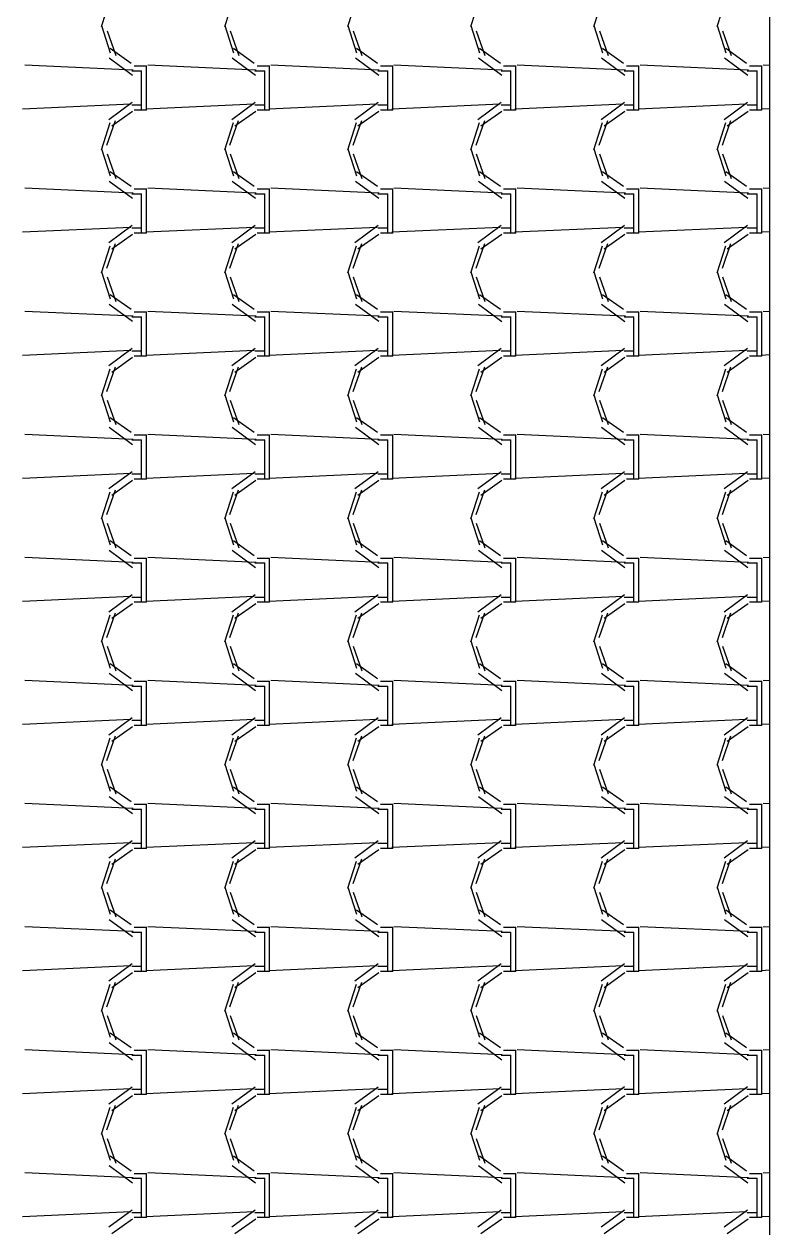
# Model space of a CAD drawing. Header units: millimetres. Extents: x -336 to -33, y -135 to 770.
# Drawn here: x -305.476 to -303.658, y 739.384 to 742.318 of the extents above; entities that cross this region are included whole.
import ezdxf

# ---------------------------------------------------------------- set-up
doc = ezdxf.new("R2010")
doc.units = ezdxf.units.MM
doc.header["$LTSCALE"] = 50
doc.header["$MEASUREMENT"] = 0
doc.layers.add('-HIDRO', color=8, linetype='CONTINUOUS')

msp = doc.modelspace()

# ---------------------------------------------------------------- linework, layer by layer
at = {"layer": '-HIDRO', "linetype": 'Continuous'}
for p, q in [((-303.658, 732.8161), (-303.658, 746.8206)), ((-305.2666, 742.3774), (-305.2876, 742.3114)), ((-304.9666, 742.3774), (-304.9876, 742.3114)), ((-304.6666, 742.3774), (-304.6876, 742.3114)), ((-304.3666, 742.3774), (-304.3876, 742.3114)), ((-304.0666, 742.3774), (-304.0876, 742.3114)), ((-303.7666, 742.3774), (-303.7876, 742.3114)), ((-305.2868, 742.3147), (-305.2658, 742.2487)), ((-305.2736, 742.302), (-305.2526, 742.242)), ((-304.9868, 742.3147), (-304.9658, 742.2487)), ((-304.9736, 742.302), (-304.9526, 742.242)), ((-304.6868, 742.3147), (-304.6658, 742.2487)), ((-304.6736, 742.302), (-304.6526, 742.242)), ((-304.3868, 742.3147), (-304.3658, 742.2487)), ((-304.3736, 742.302), (-304.3526, 742.242)), ((-304.0868, 742.3147), (-304.0658, 742.2487)), ((-304.0736, 742.302), (-304.0526, 742.242)), ((-303.7868, 742.3147), (-303.7658, 742.2487)), ((-303.7736, 742.302), (-303.7526, 742.242)), ((-305.2658, 742.2594), (-305.2148, 742.2234)), ((-304.9658, 742.2594), (-304.9148, 742.2234)), ((-304.6658, 742.2594), (-304.6148, 742.2234)), ((-304.3658, 742.2594), (-304.3148, 742.2234)), ((-304.0658, 742.2594), (-304.0148, 742.2234)), ((-303.7658, 742.2594), (-303.7148, 742.2234)), ((-305.2685, 742.2359), (-305.2115, 742.1939)), ((-304.9685, 742.2358), (-304.9115, 742.1938)), ((-304.6685, 742.2358), (-304.6115, 742.1938)), ((-304.3685, 742.2358), (-304.3115, 742.1938)), ((-304.0685, 742.2358), (-304.0115, 742.1938)), ((-303.7685, 742.2358), (-303.7115, 742.1938)), ((-305.2103, 742.2062), (-305.4743, 742.2182)), ((-305.2134, 742.2049), (-305.1894, 742.2049)), ((-305.2074, 742.2169), (-305.1774, 742.2169)), ((-305.1894, 742.1209), (-305.1894, 742.2049)), ((-305.1774, 742.1209), (-305.1774, 742.2169)), ((-304.9103, 742.2062), (-305.1743, 742.2182)), ((-304.9134, 742.2049), (-304.8894, 742.2049)), ((-304.9074, 742.2169), (-304.8774, 742.2169)), ((-304.8894, 742.1209), (-304.8894, 742.2049)), ((-304.8774, 742.1209), (-304.8774, 742.2169)), ((-304.6103, 742.2062), (-304.8743, 742.2182)), ((-304.6134, 742.2049), (-304.5894, 742.2049)), ((-304.6074, 742.2169), (-304.5774, 742.2169)), ((-304.5894, 742.1209), (-304.5894, 742.2049)), ((-304.5774, 742.1209), (-304.5774, 742.2169)), ((-304.3103, 742.2062), (-304.5743, 742.2182)), ((-304.3134, 742.2049), (-304.2894, 742.2049)), ((-304.3074, 742.2169), (-304.2774, 742.2169)), ((-304.2894, 742.1209), (-304.2894, 742.2049)), ((-304.2774, 742.1209), (-304.2774, 742.2169)), ((-304.0103, 742.2062), (-304.2743, 742.2182)), ((-304.0134, 742.2049), (-303.9894, 742.2049)), ((-304.0074, 742.2169), (-303.9774, 742.2169)), ((-303.9894, 742.1209), (-303.9894, 742.2049)), ((-303.9774, 742.1209), (-303.9774, 742.2169)), ((-303.7103, 742.2062), (-303.9743, 742.2182)), ((-303.7134, 742.2049), (-303.6894, 742.2049)), ((-303.7074, 742.2169), (-303.6774, 742.2169)), ((-303.6894, 742.1209), (-303.6894, 742.2049)), ((-303.6774, 742.1209), (-303.6774, 742.2169)), ((-303.658, 742.2174), (-303.6743, 742.2182)), ((-305.2154, 742.1229), (-305.4794, 742.1109)), ((-305.2127, 742.1273), (-305.2697, 742.0853)), ((-305.1894, 742.1209), (-305.2134, 742.1209)), ((-305.1894, 742.1089), (-305.1894, 742.1209)), ((-304.9154, 742.1229), (-305.1794, 742.1109)), ((-305.1774, 742.1089), (-305.1774, 742.1209)), ((-304.9127, 742.1273), (-304.9697, 742.0853)), ((-304.8894, 742.1209), (-304.9134, 742.1209)), ((-304.8894, 742.1089), (-304.8894, 742.1209)), ((-304.6154, 742.1229), (-304.8794, 742.1109)), ((-304.8774, 742.1089), (-304.8774, 742.1209)), ((-304.6127, 742.1273), (-304.6697, 742.0853)), ((-304.5894, 742.1209), (-304.6134, 742.1209)), ((-304.5894, 742.1089), (-304.5894, 742.1209)), ((-304.3154, 742.1229), (-304.5794, 742.1109)), ((-304.5774, 742.1089), (-304.5774, 742.1209)), ((-304.3127, 742.1273), (-304.3697, 742.0853)), ((-304.2894, 742.1209), (-304.3134, 742.1209)), ((-304.2894, 742.1089), (-304.2894, 742.1209)), ((-304.0154, 742.1229), (-304.2794, 742.1109)), ((-304.2774, 742.1089), (-304.2774, 742.1209)), ((-304.0127, 742.1273), (-304.0697, 742.0853)), ((-303.9894, 742.1209), (-304.0134, 742.1209)), ((-303.9894, 742.1089), (-303.9894, 742.1209)), ((-303.7154, 742.1229), (-303.9794, 742.1109)), ((-303.9774, 742.1089), (-303.9774, 742.1209)), ((-303.7127, 742.1273), (-303.7697, 742.0853)), ((-303.6894, 742.1209), (-303.7134, 742.1209)), ((-303.6894, 742.1089), (-303.6894, 742.1209)), ((-303.6774, 742.1089), (-303.6774, 742.1209)), ((-305.2113, 742.1055), (-305.2623, 742.0695)), ((-305.1774, 742.1089), (-305.2074, 742.1089)), ((-304.9113, 742.1055), (-304.9623, 742.0695)), ((-304.8774, 742.1089), (-304.9074, 742.1089)), ((-304.6113, 742.1055), (-304.6623, 742.0695)), ((-304.5774, 742.1089), (-304.6074, 742.1089)), ((-304.3113, 742.1055), (-304.3623, 742.0695)), ((-304.2774, 742.1089), (-304.3074, 742.1089)), ((-304.0113, 742.1055), (-304.0623, 742.0695)), ((-303.9774, 742.1089), (-304.0074, 742.1089)), ((-303.7113, 742.1055), (-303.7623, 742.0695)), ((-303.6774, 742.1089), (-303.7074, 742.1089)), ((-303.658, 742.1119), (-303.6794, 742.1109)), ((-305.2666, 742.0774), (-305.2876, 742.0114)), ((-305.2538, 742.0824), (-305.2748, 742.0224)), ((-304.9666, 742.0774), (-304.9876, 742.0114)), ((-304.9538, 742.0824), (-304.9748, 742.0224)), ((-304.6666, 742.0774), (-304.6876, 742.0114)), ((-304.6538, 742.0824), (-304.6748, 742.0224)), ((-304.3666, 742.0774), (-304.3876, 742.0114)), ((-304.3538, 742.0824), (-304.3748, 742.0224)), ((-304.0666, 742.0774), (-304.0876, 742.0114)), ((-304.0538, 742.0824), (-304.0748, 742.0224)), ((-303.7666, 742.0774), (-303.7876, 742.0114)), ((-303.7538, 742.0824), (-303.7748, 742.0224)), ((-305.2868, 742.0147), (-305.2658, 741.9487)), ((-305.2736, 742.002), (-305.2526, 741.942)), ((-304.9868, 742.0147), (-304.9658, 741.9487)), ((-304.9736, 742.002), (-304.9526, 741.942)), ((-304.6868, 742.0147), (-304.6658, 741.9487)), ((-304.6736, 742.002), (-304.6526, 741.942)), ((-304.3868, 742.0147), (-304.3658, 741.9487)), ((-304.3736, 742.002), (-304.3526, 741.942)), ((-304.0868, 742.0147), (-304.0658, 741.9487)), ((-304.0736, 742.002), (-304.0526, 741.942)), ((-303.7868, 742.0147), (-303.7658, 741.9487)), ((-303.7736, 742.002), (-303.7526, 741.942)), ((-305.2657, 741.9594), (-305.2147, 741.9234)), ((-304.9658, 741.9594), (-304.9148, 741.9234)), ((-304.6658, 741.9594), (-304.6148, 741.9234)), ((-304.3658, 741.9594), (-304.3148, 741.9234)), ((-304.0658, 741.9594), (-304.0148, 741.9234)), ((-303.7658, 741.9594), (-303.7148, 741.9234)), ((-305.2103, 741.9062), (-305.4743, 741.9182)), ((-305.2685, 741.9359), (-305.2115, 741.8939)), ((-305.2074, 741.9169), (-305.1774, 741.9169)), ((-305.1774, 741.8209), (-305.1774, 741.9169)), ((-304.9103, 741.9062), (-305.1743, 741.9182)), ((-304.9685, 741.9359), (-304.9115, 741.8939)), ((-304.9074, 741.9169), (-304.8774, 741.9169)), ((-304.8774, 741.8209), (-304.8774, 741.9169)), ((-304.6103, 741.9062), (-304.8743, 741.9182)), ((-304.6685, 741.9358), (-304.6115, 741.8938)), ((-304.6074, 741.9169), (-304.5774, 741.9169)), ((-304.5774, 741.8209), (-304.5774, 741.9169)), ((-304.3103, 741.9062), (-304.5743, 741.9182)), ((-304.3685, 741.9358), (-304.3115, 741.8938)), ((-304.3074, 741.9169), (-304.2774, 741.9169)), ((-304.2774, 741.8209), (-304.2774, 741.9169)), ((-304.0103, 741.9062), (-304.2743, 741.9182)), ((-304.0685, 741.9358), (-304.0115, 741.8938)), ((-304.0074, 741.9169), (-303.9774, 741.9169)), ((-303.9774, 741.8209), (-303.9774, 741.9169)), ((-303.7103, 741.9062), (-303.9743, 741.9182)), ((-303.7685, 741.9358), (-303.7115, 741.8938)), ((-303.7074, 741.9169), (-303.6774, 741.9169)), ((-303.6774, 741.8209), (-303.6774, 741.9169)), ((-303.658, 741.9174), (-303.6743, 741.9182)), ((-305.2134, 741.9049), (-305.1894, 741.9049)), ((-305.1894, 741.8209), (-305.1894, 741.9049)), ((-304.9134, 741.9049), (-304.8894, 741.9049)), ((-304.8894, 741.8209), (-304.8894, 741.9049)), ((-304.6134, 741.9049), (-304.5894, 741.9049)), ((-304.5894, 741.8209), (-304.5894, 741.9049)), ((-304.3134, 741.9049), (-304.2894, 741.9049)), ((-304.2894, 741.8209), (-304.2894, 741.9049)), ((-304.0134, 741.9049), (-303.9894, 741.9049)), ((-303.9894, 741.8209), (-303.9894, 741.9049)), ((-303.7134, 741.9049), (-303.6894, 741.9049)), ((-303.6894, 741.8209), (-303.6894, 741.9049)), ((-305.2154, 741.8229), (-305.4794, 741.8109)), ((-305.2127, 741.8273), (-305.2697, 741.7853)), ((-305.1894, 741.8209), (-305.2134, 741.8209)), ((-305.1894, 741.8089), (-305.1894, 741.8209)), ((-304.9154, 741.8229), (-305.1794, 741.8109)), ((-305.1774, 741.8089), (-305.1774, 741.8209)), ((-304.9127, 741.8273), (-304.9697, 741.7853)), ((-304.8894, 741.8209), (-304.9134, 741.8209)), ((-304.8894, 741.8089), (-304.8894, 741.8209)), ((-304.6154, 741.8229), (-304.8794, 741.8109)), ((-304.8774, 741.8089), (-304.8774, 741.8209)), ((-304.6127, 741.8273), (-304.6697, 741.7853)), ((-304.5894, 741.8209), (-304.6134, 741.8209)), ((-304.5894, 741.8089), (-304.5894, 741.8209)), ((-304.3154, 741.8229), (-304.5794, 741.8109)), ((-304.5774, 741.8089), (-304.5774, 741.8209)), ((-304.3127, 741.8273), (-304.3697, 741.7853)), ((-304.2894, 741.8209), (-304.3134, 741.8209)), ((-304.2894, 741.8089), (-304.2894, 741.8209)), ((-304.0154, 741.8229), (-304.2794, 741.8109)), ((-304.2774, 741.8089), (-304.2774, 741.8209)), ((-304.0127, 741.8273), (-304.0697, 741.7853)), ((-303.9894, 741.8209), (-304.0134, 741.8209)), ((-303.9894, 741.8089), (-303.9894, 741.8209)), ((-303.7154, 741.8229), (-303.9794, 741.8109)), ((-303.9774, 741.8089), (-303.9774, 741.8209)), ((-303.7127, 741.8273), (-303.7697, 741.7853)), ((-303.6894, 741.8209), (-303.7134, 741.8209)), ((-303.6894, 741.8089), (-303.6894, 741.8209)), ((-303.6774, 741.8089), (-303.6774, 741.8209)), ((-305.2113, 741.8055), (-305.2623, 741.7695)), ((-305.1774, 741.8089), (-305.2074, 741.8089)), ((-304.9113, 741.8055), (-304.9623, 741.7695)), ((-304.8774, 741.8089), (-304.9074, 741.8089)), ((-304.6113, 741.8055), (-304.6623, 741.7695)), ((-304.5774, 741.8089), (-304.6074, 741.8089)), ((-304.3113, 741.8055), (-304.3623, 741.7695)), ((-304.2774, 741.8089), (-304.3074, 741.8089)), ((-304.0113, 741.8055), (-304.0623, 741.7695)), ((-303.9774, 741.8089), (-304.0074, 741.8089)), ((-303.7113, 741.8055), (-303.7623, 741.7695)), ((-303.6774, 741.8089), (-303.7074, 741.8089)), ((-303.658, 741.8119), (-303.6794, 741.8109)), ((-305.2666, 741.7774), (-305.2876, 741.7114)), ((-305.2538, 741.7824), (-305.2748, 741.7224)), ((-304.9666, 741.7774), (-304.9876, 741.7114)), ((-304.9538, 741.7824), (-304.9748, 741.7224)), ((-304.6666, 741.7774), (-304.6876, 741.7114)), ((-304.6538, 741.7824), (-304.6748, 741.7224)), ((-304.3666, 741.7774), (-304.3876, 741.7114)), ((-304.3538, 741.7824), (-304.3748, 741.7224)), ((-304.0666, 741.7774), (-304.0876, 741.7114)), ((-304.0538, 741.7824), (-304.0748, 741.7224)), ((-303.7666, 741.7774), (-303.7876, 741.7114)), ((-303.7538, 741.7824), (-303.7748, 741.7224)), ((-305.2868, 741.7147), (-305.2658, 741.6487)), ((-305.2736, 741.702), (-305.2526, 741.642)), ((-304.9868, 741.7147), (-304.9658, 741.6487)), ((-304.9736, 741.702), (-304.9526, 741.642)), ((-304.6868, 741.7147), (-304.6658, 741.6487)), ((-304.6736, 741.702), (-304.6526, 741.642)), ((-304.3868, 741.7147), (-304.3658, 741.6487)), ((-304.3736, 741.702), (-304.3526, 741.642)), ((-304.0868, 741.7147), (-304.0658, 741.6487)), ((-304.0736, 741.702), (-304.0526, 741.642)), ((-303.7868, 741.7147), (-303.7658, 741.6487)), ((-303.7736, 741.702), (-303.7526, 741.642)), ((-305.2657, 741.6594), (-305.2147, 741.6234)), ((-304.9657, 741.6594), (-304.9147, 741.6234)), ((-304.6658, 741.6594), (-304.6148, 741.6234)), ((-304.3658, 741.6594), (-304.3148, 741.6234)), ((-304.0658, 741.6594), (-304.0148, 741.6234)), ((-303.7658, 741.6594), (-303.7148, 741.6234)), ((-305.2104, 741.6062), (-305.4744, 741.6182)), ((-305.2685, 741.6359), (-305.2115, 741.5939)), ((-305.2074, 741.6169), (-305.1774, 741.6169)), ((-305.1774, 741.5209), (-305.1774, 741.6169)), ((-304.9104, 741.6062), (-305.1744, 741.6182)), ((-304.9685, 741.6359), (-304.9115, 741.5939)), ((-304.9074, 741.6169), (-304.8774, 741.6169)), ((-304.8774, 741.5209), (-304.8774, 741.6169)), ((-304.6104, 741.6062), (-304.8744, 741.6182)), ((-304.6685, 741.6359), (-304.6115, 741.5939)), ((-304.6074, 741.6169), (-304.5774, 741.6169)), ((-304.5774, 741.5209), (-304.5774, 741.6169)), ((-304.3104, 741.6062), (-304.5744, 741.6182)), ((-304.3685, 741.6358), (-304.3115, 741.5938)), ((-304.3074, 741.6169), (-304.2774, 741.6169)), ((-304.2774, 741.5209), (-304.2774, 741.6169)), ((-304.0104, 741.6062), (-304.2744, 741.6182)), ((-304.0685, 741.6358), (-304.0115, 741.5938)), ((-304.0074, 741.6169), (-303.9774, 741.6169)), ((-303.9774, 741.5209), (-303.9774, 741.6169)), ((-303.7103, 741.6062), (-303.9744, 741.6182)), ((-303.7685, 741.6358), (-303.7115, 741.5938)), ((-303.7074, 741.6169), (-303.6774, 741.6169)), ((-303.6774, 741.5209), (-303.6774, 741.6169)), ((-303.658, 741.6174), (-303.6743, 741.6182)), ((-305.2134, 741.6049), (-305.1894, 741.6049)), ((-305.1894, 741.5209), (-305.1894, 741.6049)), ((-304.9134, 741.6049), (-304.8894, 741.6049)), ((-304.8894, 741.5209), (-304.8894, 741.6049)), ((-304.6134, 741.6049), (-304.5894, 741.6049)), ((-304.5894, 741.5209), (-304.5894, 741.6049)), ((-304.3134, 741.6049), (-304.2894, 741.6049)), ((-304.2894, 741.5209), (-304.2894, 741.6049)), ((-304.0134, 741.6049), (-303.9894, 741.6049)), ((-303.9894, 741.5209), (-303.9894, 741.6049)), ((-303.7134, 741.6049), (-303.6894, 741.6049)), ((-303.6894, 741.5209), (-303.6894, 741.6049)), ((-305.2127, 741.5273), (-305.2697, 741.4853)), ((-304.9127, 741.5273), (-304.9697, 741.4853)), ((-304.6127, 741.5273), (-304.6697, 741.4853)), ((-304.3127, 741.5273), (-304.3697, 741.4853)), ((-304.0127, 741.5273), (-304.0697, 741.4853)), ((-303.7127, 741.5273), (-303.7697, 741.4853)), ((-305.2154, 741.5229), (-305.4794, 741.5109)), ((-305.2113, 741.5055), (-305.2623, 741.4695)), ((-305.1894, 741.5209), (-305.2134, 741.5209)), ((-305.1774, 741.5089), (-305.2074, 741.5089)), ((-305.1894, 741.5089), (-305.1894, 741.5209)), ((-304.9154, 741.5229), (-305.1794, 741.5109)), ((-305.1774, 741.5089), (-305.1774, 741.5209)), ((-304.9113, 741.5055), (-304.9623, 741.4695)), ((-304.8894, 741.5209), (-304.9134, 741.5209)), ((-304.8774, 741.5089), (-304.9074, 741.5089)), ((-304.8894, 741.5089), (-304.8894, 741.5209)), ((-304.6154, 741.5229), (-304.8794, 741.5109)), ((-304.8774, 741.5089), (-304.8774, 741.5209)), ((-304.6113, 741.5055), (-304.6623, 741.4695)), ((-304.5894, 741.5209), (-304.6134, 741.5209)), ((-304.5774, 741.5089), (-304.6074, 741.5089)), ((-304.5894, 741.5089), (-304.5894, 741.5209)), ((-304.3154, 741.5229), (-304.5794, 741.5109)), ((-304.5774, 741.5089), (-304.5774, 741.5209)), ((-304.3113, 741.5055), (-304.3623, 741.4695)), ((-304.2894, 741.5209), (-304.3134, 741.5209)), ((-304.2774, 741.5089), (-304.3074, 741.5089)), ((-304.2894, 741.5089), (-304.2894, 741.5209)), ((-304.0154, 741.5229), (-304.2794, 741.5109)), ((-304.2774, 741.5089), (-304.2774, 741.5209)), ((-304.0113, 741.5055), (-304.0623, 741.4695)), ((-303.9894, 741.5209), (-304.0134, 741.5209)), ((-303.9774, 741.5089), (-304.0074, 741.5089)), ((-303.9894, 741.5089), (-303.9894, 741.5209)), ((-303.7154, 741.5229), (-303.9794, 741.5109)), ((-303.9774, 741.5089), (-303.9774, 741.5209)), ((-303.7113, 741.5055), (-303.7623, 741.4695)), ((-303.6894, 741.5209), (-303.7134, 741.5209)), ((-303.6774, 741.5089), (-303.7074, 741.5089)), ((-303.6894, 741.5089), (-303.6894, 741.5209)), ((-303.658, 741.5119), (-303.6794, 741.5109)), ((-303.6774, 741.5089), (-303.6774, 741.5209)), ((-305.2666, 741.4774), (-305.2876, 741.4114)), ((-305.2538, 741.4824), (-305.2748, 741.4224)), ((-304.9666, 741.4774), (-304.9876, 741.4114)), ((-304.9538, 741.4824), (-304.9748, 741.4224)), ((-304.6666, 741.4774), (-304.6876, 741.4114)), ((-304.6538, 741.4824), (-304.6748, 741.4224)), ((-304.3666, 741.4774), (-304.3876, 741.4114)), ((-304.3538, 741.4824), (-304.3748, 741.4224)), ((-304.0666, 741.4774), (-304.0876, 741.4114)), ((-304.0538, 741.4824), (-304.0748, 741.4224)), ((-303.7666, 741.4774), (-303.7876, 741.4114)), ((-303.7538, 741.4824), (-303.7748, 741.4224)), ((-305.2868, 741.4147), (-305.2658, 741.3487)), ((-304.9868, 741.4147), (-304.9658, 741.3487)), ((-304.6868, 741.4147), (-304.6658, 741.3487)), ((-304.3868, 741.4147), (-304.3658, 741.3487)), ((-304.0868, 741.4147), (-304.0658, 741.3487)), ((-303.7868, 741.4147), (-303.7658, 741.3487)), ((-305.2736, 741.402), (-305.2526, 741.342)), ((-304.9736, 741.402), (-304.9526, 741.342)), ((-304.6736, 741.402), (-304.6526, 741.342)), ((-304.3736, 741.402), (-304.3526, 741.342)), ((-304.0736, 741.402), (-304.0526, 741.342)), ((-303.7736, 741.402), (-303.7526, 741.342)), ((-305.2657, 741.3594), (-305.2147, 741.3234)), ((-304.9657, 741.3594), (-304.9147, 741.3234)), ((-304.6657, 741.3594), (-304.6147, 741.3234)), ((-304.3657, 741.3594), (-304.3147, 741.3234)), ((-304.0658, 741.3594), (-304.0148, 741.3234)), ((-303.7658, 741.3594), (-303.7148, 741.3234)), ((-305.2685, 741.3359), (-305.2115, 741.2939)), ((-304.9685, 741.3359), (-304.9115, 741.2939)), ((-304.6685, 741.3359), (-304.6115, 741.2939)), ((-304.3685, 741.3359), (-304.3115, 741.2939)), ((-304.0685, 741.3359), (-304.0115, 741.2939)), ((-303.7685, 741.3358), (-303.7115, 741.2938)), ((-305.2104, 741.3062), (-305.4744, 741.3182)), ((-305.2134, 741.3049), (-305.1894, 741.3049)), ((-305.2074, 741.3169), (-305.1774, 741.3169)), ((-305.1894, 741.2209), (-305.1894, 741.3049)), ((-305.1774, 741.2209), (-305.1774, 741.3169)), ((-304.9104, 741.3062), (-305.1744, 741.3182)), ((-304.9134, 741.3049), (-304.8894, 741.3049)), ((-304.9074, 741.3169), (-304.8774, 741.3169)), ((-304.8894, 741.2209), (-304.8894, 741.3049)), ((-304.8774, 741.2209), (-304.8774, 741.3169)), ((-304.6104, 741.3062), (-304.8744, 741.3182)), ((-304.6134, 741.3049), (-304.5894, 741.3049)), ((-304.6074, 741.3169), (-304.5774, 741.3169)), ((-304.5894, 741.2209), (-304.5894, 741.3049)), ((-304.5774, 741.2209), (-304.5774, 741.3169)), ((-304.3104, 741.3062), (-304.5744, 741.3182)), ((-304.3134, 741.3049), (-304.2894, 741.3049)), ((-304.3074, 741.3169), (-304.2774, 741.3169)), ((-304.2894, 741.2209), (-304.2894, 741.3049)), ((-304.2774, 741.2209), (-304.2774, 741.3169)), ((-304.0104, 741.3062), (-304.2744, 741.3182)), ((-304.0134, 741.3049), (-303.9894, 741.3049)), ((-304.0074, 741.3169), (-303.9774, 741.3169)), ((-303.9894, 741.2209), (-303.9894, 741.3049)), ((-303.9774, 741.2209), (-303.9774, 741.3169)), ((-303.7104, 741.3062), (-303.9744, 741.3182)), ((-303.7134, 741.3049), (-303.6894, 741.3049)), ((-303.7074, 741.3169), (-303.6774, 741.3169)), ((-303.6894, 741.2209), (-303.6894, 741.3049)), ((-303.6774, 741.2209), (-303.6774, 741.3169)), ((-303.658, 741.3174), (-303.6744, 741.3182)), ((-305.2154, 741.2229), (-305.4794, 741.2109)), ((-305.2127, 741.2273), (-305.2697, 741.1853)), ((-305.2113, 741.2055), (-305.2623, 741.1695)), ((-305.1894, 741.2209), (-305.2134, 741.2209)), ((-305.1774, 741.2089), (-305.2074, 741.2089)), ((-305.1894, 741.2089), (-305.1894, 741.2209)), ((-304.9154, 741.2229), (-305.1794, 741.2109)), ((-305.1774, 741.2089), (-305.1774, 741.2209)), ((-304.9127, 741.2273), (-304.9697, 741.1853)), ((-304.9113, 741.2055), (-304.9623, 741.1695)), ((-304.8894, 741.2209), (-304.9134, 741.2209)), ((-304.8774, 741.2089), (-304.9074, 741.2089)), ((-304.8894, 741.2089), (-304.8894, 741.2209)), ((-304.6154, 741.2229), (-304.8794, 741.2109)), ((-304.8774, 741.2089), (-304.8774, 741.2209)), ((-304.6127, 741.2273), (-304.6697, 741.1853)), ((-304.6113, 741.2055), (-304.6623, 741.1695)), ((-304.5894, 741.2209), (-304.6134, 741.2209)), ((-304.5774, 741.2089), (-304.6074, 741.2089)), ((-304.5894, 741.2089), (-304.5894, 741.2209)), ((-304.3154, 741.2229), (-304.5794, 741.2109)), ((-304.5774, 741.2089), (-304.5774, 741.2209)), ((-304.3127, 741.2273), (-304.3697, 741.1853)), ((-304.3113, 741.2055), (-304.3623, 741.1695)), ((-304.2894, 741.2209), (-304.3134, 741.2209)), ((-304.2774, 741.2089), (-304.3074, 741.2089)), ((-304.2894, 741.2089), (-304.2894, 741.2209)), ((-304.0154, 741.2229), (-304.2794, 741.2109)), ((-304.2774, 741.2089), (-304.2774, 741.2209)), ((-304.0127, 741.2273), (-304.0697, 741.1853)), ((-304.0113, 741.2055), (-304.0623, 741.1695)), ((-303.9894, 741.2209), (-304.0134, 741.2209)), ((-303.9774, 741.2089), (-304.0074, 741.2089)), ((-303.9894, 741.2089), (-303.9894, 741.2209)), ((-303.7154, 741.2229), (-303.9794, 741.2109)), ((-303.9774, 741.2089), (-303.9774, 741.2209)), ((-303.7127, 741.2273), (-303.7697, 741.1853)), ((-303.7113, 741.2055), (-303.7623, 741.1695)), ((-303.6894, 741.2209), (-303.7134, 741.2209)), ((-303.6774, 741.2089), (-303.7074, 741.2089)), ((-303.6894, 741.2089), (-303.6894, 741.2209)), ((-303.658, 741.2119), (-303.6794, 741.2109)), ((-303.6774, 741.2089), (-303.6774, 741.2209)), ((-305.2666, 741.1774), (-305.2876, 741.1114)), ((-305.2538, 741.1824), (-305.2748, 741.1224)), ((-304.9666, 741.1774), (-304.9876, 741.1114)), ((-304.9538, 741.1824), (-304.9748, 741.1224)), ((-304.6666, 741.1774), (-304.6876, 741.1114)), ((-304.6538, 741.1824), (-304.6748, 741.1224)), ((-304.3666, 741.1774), (-304.3876, 741.1114)), ((-304.3538, 741.1824), (-304.3748, 741.1224)), ((-304.0666, 741.1774), (-304.0876, 741.1114)), ((-304.0538, 741.1824), (-304.0748, 741.1224)), ((-303.7666, 741.1774), (-303.7876, 741.1114)), ((-303.7538, 741.1824), (-303.7748, 741.1224)), ((-305.2868, 741.1147), (-305.2658, 741.0487)), ((-304.9868, 741.1147), (-304.9658, 741.0487)), ((-304.6868, 741.1147), (-304.6658, 741.0487)), ((-304.3868, 741.1147), (-304.3658, 741.0487)), ((-304.0868, 741.1147), (-304.0658, 741.0487)), ((-303.7868, 741.1147), (-303.7658, 741.0487)), ((-305.2736, 741.102), (-305.2526, 741.042)), ((-304.9736, 741.102), (-304.9526, 741.042)), ((-304.6736, 741.102), (-304.6526, 741.042)), ((-304.3736, 741.102), (-304.3526, 741.042)), ((-304.0736, 741.102), (-304.0526, 741.042)), ((-303.7736, 741.102), (-303.7526, 741.042)), ((-305.2657, 741.0594), (-305.2147, 741.0234)), ((-304.9657, 741.0594), (-304.9147, 741.0234)), ((-304.6657, 741.0594), (-304.6147, 741.0234)), ((-304.3657, 741.0594), (-304.3147, 741.0234)), ((-304.0657, 741.0594), (-304.0147, 741.0234)), ((-303.7658, 741.0594), (-303.7148, 741.0234)), ((-305.2685, 741.0359), (-305.2115, 740.9939)), ((-304.9685, 741.0359), (-304.9115, 740.9939)), ((-304.6685, 741.0359), (-304.6115, 740.9939)), ((-304.3685, 741.0359), (-304.3115, 740.9939)), ((-304.0685, 741.0359), (-304.0115, 740.9939)), ((-303.7685, 741.0359), (-303.7115, 740.9939)), ((-305.2104, 741.0062), (-305.4744, 741.0182)), ((-305.2134, 741.0049), (-305.1894, 741.0049)), ((-305.2074, 741.0169), (-305.1774, 741.0169)), ((-305.1894, 740.9209), (-305.1894, 741.0049)), ((-305.1774, 740.9209), (-305.1774, 741.0169)), ((-304.9104, 741.0062), (-305.1744, 741.0182)), ((-304.9134, 741.0049), (-304.8894, 741.0049)), ((-304.9074, 741.0169), (-304.8774, 741.0169)), ((-304.8894, 740.9209), (-304.8894, 741.0049)), ((-304.8774, 740.9209), (-304.8774, 741.0169)), ((-304.6104, 741.0062), (-304.8744, 741.0182)), ((-304.6134, 741.0049), (-304.5894, 741.0049)), ((-304.6074, 741.0169), (-304.5774, 741.0169)), ((-304.5894, 740.9209), (-304.5894, 741.0049)), ((-304.5774, 740.9209), (-304.5774, 741.0169)), ((-304.3104, 741.0062), (-304.5744, 741.0182)), ((-304.3134, 741.0049), (-304.2894, 741.0049)), ((-304.3074, 741.0169), (-304.2774, 741.0169)), ((-304.2894, 740.9209), (-304.2894, 741.0049)), ((-304.2774, 740.9209), (-304.2774, 741.0169)), ((-304.0104, 741.0062), (-304.2744, 741.0182)), ((-304.0134, 741.0049), (-303.9894, 741.0049)), ((-304.0074, 741.0169), (-303.9774, 741.0169)), ((-303.9894, 740.9209), (-303.9894, 741.0049)), ((-303.9774, 740.9209), (-303.9774, 741.0169)), ((-303.7104, 741.0062), (-303.9744, 741.0182)), ((-303.7134, 741.0049), (-303.6894, 741.0049)), ((-303.7074, 741.0169), (-303.6774, 741.0169)), ((-303.6894, 740.9209), (-303.6894, 741.0049)), ((-303.6774, 740.9209), (-303.6774, 741.0169)), ((-303.658, 741.0174), (-303.6744, 741.0182)), ((-305.2154, 740.9229), (-305.4794, 740.9109)), ((-305.2127, 740.9273), (-305.2697, 740.8853)), ((-305.1894, 740.9209), (-305.2134, 740.9209)), ((-305.1774, 740.9089), (-305.2074, 740.9089)), ((-305.1894, 740.9089), (-305.1894, 740.9209)), ((-304.9154, 740.9229), (-305.1794, 740.9109)), ((-305.1774, 740.9089), (-305.1774, 740.9209)), ((-304.9127, 740.9273), (-304.9697, 740.8853)), ((-304.8894, 740.9209), (-304.9134, 740.9209)), ((-304.8774, 740.9089), (-304.9074, 740.9089)), ((-304.8894, 740.9089), (-304.8894, 740.9209)), ((-304.6154, 740.9229), (-304.8794, 740.9109)), ((-304.8774, 740.9089), (-304.8774, 740.9209)), ((-304.6127, 740.9273), (-304.6697, 740.8853)), ((-304.5894, 740.9209), (-304.6134, 740.9209)), ((-304.5774, 740.9089), (-304.6074, 740.9089)), ((-304.5894, 740.9089), (-304.5894, 740.9209)), ((-304.3154, 740.9229), (-304.5794, 740.9109)), ((-304.5774, 740.9089), (-304.5774, 740.9209)), ((-304.3127, 740.9273), (-304.3697, 740.8853)), ((-304.2894, 740.9209), (-304.3134, 740.9209)), ((-304.2774, 740.9089), (-304.3074, 740.9089)), ((-304.2894, 740.9089), (-304.2894, 740.9209)), ((-304.0154, 740.9229), (-304.2794, 740.9109)), ((-304.2774, 740.9089), (-304.2774, 740.9209)), ((-304.0127, 740.9273), (-304.0697, 740.8853)), ((-303.9894, 740.9209), (-304.0134, 740.9209)), ((-303.9774, 740.9089), (-304.0074, 740.9089)), ((-303.9894, 740.9089), (-303.9894, 740.9209)), ((-303.7154, 740.9229), (-303.9794, 740.9109)), ((-303.9774, 740.9089), (-303.9774, 740.9209)), ((-303.7127, 740.9273), (-303.7697, 740.8853)), ((-303.6894, 740.9209), (-303.7134, 740.9209)), ((-303.6774, 740.9089), (-303.7074, 740.9089)), ((-303.6894, 740.9089), (-303.6894, 740.9209)), ((-303.658, 740.9119), (-303.6794, 740.9109)), ((-303.6774, 740.9089), (-303.6774, 740.9209)), ((-305.2538, 740.8824), (-305.2748, 740.8224)), ((-305.2113, 740.9055), (-305.2623, 740.8695)), ((-304.9538, 740.8824), (-304.9748, 740.8224)), ((-304.9113, 740.9055), (-304.9623, 740.8695)), ((-304.6538, 740.8824), (-304.6748, 740.8224)), ((-304.6113, 740.9055), (-304.6623, 740.8695)), ((-304.3538, 740.8824), (-304.3748, 740.8224)), ((-304.3113, 740.9055), (-304.3623, 740.8695)), ((-304.0538, 740.8824), (-304.0748, 740.8224)), ((-304.0113, 740.9055), (-304.0623, 740.8695)), ((-303.7538, 740.8824), (-303.7748, 740.8224)), ((-303.7113, 740.9055), (-303.7623, 740.8695)), ((-305.2666, 740.8774), (-305.2876, 740.8114)), ((-304.9666, 740.8774), (-304.9876, 740.8114)), ((-304.6666, 740.8774), (-304.6876, 740.8114)), ((-304.3666, 740.8774), (-304.3876, 740.8114)), ((-304.0666, 740.8774), (-304.0876, 740.8114)), ((-303.7666, 740.8774), (-303.7876, 740.8114)), ((-305.2868, 740.8147), (-305.2658, 740.7487)), ((-305.2736, 740.802), (-305.2526, 740.742)), ((-304.9868, 740.8147), (-304.9658, 740.7487)), ((-304.9736, 740.802), (-304.9526, 740.742)), ((-304.6868, 740.8147), (-304.6658, 740.7487)), ((-304.6736, 740.802), (-304.6526, 740.742)), ((-304.3868, 740.8147), (-304.3658, 740.7487)), ((-304.3736, 740.802), (-304.3526, 740.742)), ((-304.0868, 740.8147), (-304.0658, 740.7487)), ((-304.0736, 740.802), (-304.0526, 740.742)), ((-303.7868, 740.8147), (-303.7658, 740.7487)), ((-303.7736, 740.802), (-303.7526, 740.742)), ((-305.2685, 740.7359), (-305.2115, 740.6939)), ((-305.2657, 740.7594), (-305.2147, 740.7234)), ((-304.9685, 740.7359), (-304.9115, 740.6939)), ((-304.9657, 740.7594), (-304.9147, 740.7234)), ((-304.6685, 740.7359), (-304.6115, 740.6939)), ((-304.6657, 740.7594), (-304.6147, 740.7234)), ((-304.3685, 740.7359), (-304.3115, 740.6939)), ((-304.3657, 740.7594), (-304.3147, 740.7234)), ((-304.0685, 740.7359), (-304.0115, 740.6939)), ((-304.0657, 740.7594), (-304.0147, 740.7234)), ((-303.7685, 740.7359), (-303.7115, 740.6939)), ((-303.7657, 740.7594), (-303.7147, 740.7234)), ((-305.2104, 740.7062), (-305.4744, 740.7182)), ((-305.2134, 740.7049), (-305.1894, 740.7049)), ((-305.2074, 740.7169), (-305.1774, 740.7169)), ((-305.1894, 740.6209), (-305.1894, 740.7049)), ((-305.1774, 740.6209), (-305.1774, 740.7169)), ((-304.9104, 740.7062), (-305.1744, 740.7182)), ((-304.9134, 740.7049), (-304.8894, 740.7049)), ((-304.9074, 740.7169), (-304.8774, 740.7169)), ((-304.8894, 740.6209), (-304.8894, 740.7049)), ((-304.8774, 740.6209), (-304.8774, 740.7169)), ((-304.6104, 740.7062), (-304.8744, 740.7182)), ((-304.6134, 740.7049), (-304.5894, 740.7049)), ((-304.6074, 740.7169), (-304.5774, 740.7169)), ((-304.5894, 740.6209), (-304.5894, 740.7049)), ((-304.5774, 740.6209), (-304.5774, 740.7169)), ((-304.3104, 740.7062), (-304.5744, 740.7182)), ((-304.3134, 740.7049), (-304.2894, 740.7049)), ((-304.3074, 740.7169), (-304.2774, 740.7169)), ((-304.2894, 740.6209), (-304.2894, 740.7049)), ((-304.2774, 740.6209), (-304.2774, 740.7169)), ((-304.0104, 740.7062), (-304.2744, 740.7182)), ((-304.0134, 740.7049), (-303.9894, 740.7049)), ((-304.0074, 740.7169), (-303.9774, 740.7169)), ((-303.9894, 740.6209), (-303.9894, 740.7049)), ((-303.9774, 740.6209), (-303.9774, 740.7169)), ((-303.7104, 740.7062), (-303.9744, 740.7182)), ((-303.7134, 740.7049), (-303.6894, 740.7049)), ((-303.7074, 740.7169), (-303.6774, 740.7169)), ((-303.6894, 740.6209), (-303.6894, 740.7049)), ((-303.6774, 740.6209), (-303.6774, 740.7169)), ((-303.658, 740.7174), (-303.6744, 740.7182)), ((-305.2154, 740.6229), (-305.4794, 740.6109)), ((-305.2127, 740.6273), (-305.2697, 740.5853)), ((-305.1894, 740.6209), (-305.2134, 740.6209)), ((-305.1894, 740.6089), (-305.1894, 740.6209)), ((-304.9154, 740.6229), (-305.1794, 740.6109)), ((-305.1774, 740.6089), (-305.1774, 740.6209)), ((-304.9127, 740.6273), (-304.9697, 740.5853)), ((-304.8894, 740.6209), (-304.9134, 740.6209)), ((-304.8894, 740.6089), (-304.8894, 740.6209)), ((-304.6154, 740.6229), (-304.8794, 740.6109)), ((-304.8774, 740.6089), (-304.8774, 740.6209)), ((-304.6127, 740.6273), (-304.6697, 740.5853)), ((-304.5894, 740.6209), (-304.6134, 740.6209)), ((-304.5894, 740.6089), (-304.5894, 740.6209)), ((-304.3154, 740.6229), (-304.5794, 740.6109)), ((-304.5774, 740.6089), (-304.5774, 740.6209)), ((-304.3127, 740.6273), (-304.3697, 740.5853)), ((-304.2894, 740.6209), (-304.3134, 740.6209)), ((-304.2894, 740.6089), (-304.2894, 740.6209)), ((-304.0154, 740.6229), (-304.2794, 740.6109)), ((-304.2774, 740.6089), (-304.2774, 740.6209)), ((-304.0127, 740.6273), (-304.0697, 740.5853)), ((-303.9894, 740.6209), (-304.0134, 740.6209)), ((-303.9894, 740.6089), (-303.9894, 740.6209)), ((-303.7154, 740.6229), (-303.9794, 740.6109)), ((-303.9774, 740.6089), (-303.9774, 740.6209)), ((-303.7127, 740.6273), (-303.7697, 740.5853)), ((-303.6894, 740.6209), (-303.7134, 740.6209)), ((-303.6894, 740.6089), (-303.6894, 740.6209)), ((-303.6774, 740.6089), (-303.6774, 740.6209)), ((-305.2113, 740.6055), (-305.2623, 740.5695)), ((-305.1774, 740.6089), (-305.2074, 740.6089)), ((-304.9113, 740.6055), (-304.9623, 740.5695)), ((-304.8774, 740.6089), (-304.9074, 740.6089)), ((-304.6113, 740.6055), (-304.6623, 740.5695)), ((-304.5774, 740.6089), (-304.6074, 740.6089)), ((-304.3113, 740.6055), (-304.3623, 740.5695)), ((-304.2774, 740.6089), (-304.3074, 740.6089)), ((-304.0113, 740.6055), (-304.0623, 740.5695)), ((-303.9774, 740.6089), (-304.0074, 740.6089)), ((-303.7113, 740.6055), (-303.7623, 740.5695)), ((-303.6774, 740.6089), (-303.7074, 740.6089)), ((-303.658, 740.6119), (-303.6794, 740.6109)), ((-305.2666, 740.5774), (-305.2876, 740.5114)), ((-305.2538, 740.5824), (-305.2748, 740.5224)), ((-304.9666, 740.5774), (-304.9876, 740.5114)), ((-304.9538, 740.5824), (-304.9748, 740.5224)), ((-304.6666, 740.5774), (-304.6876, 740.5114)), ((-304.6538, 740.5824), (-304.6748, 740.5224)), ((-304.3666, 740.5774), (-304.3876, 740.5114)), ((-304.3538, 740.5824), (-304.3748, 740.5224)), ((-304.0666, 740.5774), (-304.0876, 740.5114)), ((-304.0538, 740.5824), (-304.0748, 740.5224)), ((-303.7666, 740.5774), (-303.7876, 740.5114)), ((-303.7538, 740.5824), (-303.7748, 740.5224)), ((-305.2868, 740.5147), (-305.2658, 740.4487)), ((-305.2736, 740.502), (-305.2526, 740.442)), ((-304.9868, 740.5147), (-304.9658, 740.4487)), ((-304.9736, 740.502), (-304.9526, 740.442)), ((-304.6868, 740.5147), (-304.6658, 740.4487)), ((-304.6736, 740.502), (-304.6526, 740.442)), ((-304.3868, 740.5147), (-304.3658, 740.4487)), ((-304.3736, 740.502), (-304.3526, 740.442)), ((-304.0868, 740.5147), (-304.0658, 740.4487)), ((-304.0736, 740.502), (-304.0526, 740.442)), ((-303.7868, 740.5147), (-303.7658, 740.4487)), ((-303.7736, 740.502), (-303.7526, 740.442)), ((-305.2657, 740.4594), (-305.2147, 740.4234)), ((-304.9657, 740.4594), (-304.9147, 740.4234)), ((-304.6657, 740.4594), (-304.6147, 740.4234)), ((-304.3657, 740.4594), (-304.3147, 740.4234)), ((-304.0657, 740.4594), (-304.0147, 740.4234)), ((-303.7657, 740.4594), (-303.7147, 740.4234)), ((-305.2104, 740.4062), (-305.4744, 740.4182)), ((-305.2685, 740.4359), (-305.2115, 740.3939)), ((-305.2074, 740.4169), (-305.1774, 740.4169)), ((-305.1774, 740.3209), (-305.1774, 740.4169)), ((-304.9104, 740.4062), (-305.1744, 740.4182)), ((-304.9685, 740.4359), (-304.9115, 740.3939)), ((-304.9074, 740.4169), (-304.8774, 740.4169)), ((-304.8774, 740.3209), (-304.8774, 740.4169)), ((-304.6104, 740.4062), (-304.8744, 740.4182)), ((-304.6685, 740.4359), (-304.6115, 740.3939)), ((-304.6074, 740.4169), (-304.5774, 740.4169)), ((-304.5774, 740.3209), (-304.5774, 740.4169)), ((-304.3104, 740.4062), (-304.5744, 740.4182)), ((-304.3685, 740.4359), (-304.3115, 740.3939)), ((-304.3074, 740.4169), (-304.2774, 740.4169)), ((-304.2774, 740.3209), (-304.2774, 740.4169)), ((-304.0104, 740.4062), (-304.2744, 740.4182)), ((-304.0685, 740.4359), (-304.0115, 740.3939)), ((-304.0074, 740.4169), (-303.9774, 740.4169)), ((-303.9774, 740.3209), (-303.9774, 740.4169)), ((-303.7104, 740.4062), (-303.9744, 740.4182)), ((-303.7685, 740.4359), (-303.7115, 740.3939)), ((-303.7074, 740.4169), (-303.6774, 740.4169)), ((-303.6774, 740.3209), (-303.6774, 740.4169)), ((-303.658, 740.4174), (-303.6744, 740.4182)), ((-305.2134, 740.4049), (-305.1894, 740.4049)), ((-305.1894, 740.3209), (-305.1894, 740.4049)), ((-304.9134, 740.4049), (-304.8894, 740.4049)), ((-304.8894, 740.3209), (-304.8894, 740.4049)), ((-304.6134, 740.4049), (-304.5894, 740.4049)), ((-304.5894, 740.3209), (-304.5894, 740.4049)), ((-304.3134, 740.4049), (-304.2894, 740.4049)), ((-304.2894, 740.3209), (-304.2894, 740.4049)), ((-304.0134, 740.4049), (-303.9894, 740.4049)), ((-303.9894, 740.3209), (-303.9894, 740.4049)), ((-303.7134, 740.4049), (-303.6894, 740.4049)), ((-303.6894, 740.3209), (-303.6894, 740.4049)), ((-305.2154, 740.3229), (-305.4794, 740.3109)), ((-305.2127, 740.3273), (-305.2697, 740.2853)), ((-304.9154, 740.3229), (-305.1794, 740.3109)), ((-304.9127, 740.3273), (-304.9697, 740.2853)), ((-304.6154, 740.3229), (-304.8794, 740.3109)), ((-304.6127, 740.3273), (-304.6697, 740.2853)), ((-304.3154, 740.3229), (-304.5794, 740.3109)), ((-304.3127, 740.3273), (-304.3697, 740.2853)), ((-304.0154, 740.3229), (-304.2794, 740.3109)), ((-304.0127, 740.3273), (-304.0697, 740.2853)), ((-303.7154, 740.3229), (-303.9794, 740.3109)), ((-303.7127, 740.3273), (-303.7697, 740.2853)), ((-305.2113, 740.3055), (-305.2623, 740.2695)), ((-305.1894, 740.3209), (-305.2134, 740.3209)), ((-305.1774, 740.3089), (-305.2074, 740.3089)), ((-305.1894, 740.3089), (-305.1894, 740.3209)), ((-305.1774, 740.3089), (-305.1774, 740.3209)), ((-304.9113, 740.3055), (-304.9623, 740.2695)), ((-304.8894, 740.3209), (-304.9134, 740.3209)), ((-304.8774, 740.3089), (-304.9074, 740.3089)), ((-304.8894, 740.3089), (-304.8894, 740.3209)), ((-304.8774, 740.3089), (-304.8774, 740.3209)), ((-304.6113, 740.3055), (-304.6623, 740.2695)), ((-304.5894, 740.3209), (-304.6134, 740.3209)), ((-304.5774, 740.3089), (-304.6074, 740.3089)), ((-304.5894, 740.3089), (-304.5894, 740.3209)), ((-304.5774, 740.3089), (-304.5774, 740.3209)), ((-304.3113, 740.3055), (-304.3623, 740.2695)), ((-304.2894, 740.3209), (-304.3134, 740.3209)), ((-304.2774, 740.3089), (-304.3074, 740.3089)), ((-304.2894, 740.3089), (-304.2894, 740.3209)), ((-304.2774, 740.3089), (-304.2774, 740.3209)), ((-304.0113, 740.3055), (-304.0623, 740.2695)), ((-303.9894, 740.3209), (-304.0134, 740.3209)), ((-303.9774, 740.3089), (-304.0074, 740.3089)), ((-303.9894, 740.3089), (-303.9894, 740.3209)), ((-303.9774, 740.3089), (-303.9774, 740.3209)), ((-303.7113, 740.3055), (-303.7623, 740.2695)), ((-303.6894, 740.3209), (-303.7134, 740.3209)), ((-303.6774, 740.3089), (-303.7074, 740.3089)), ((-303.6894, 740.3089), (-303.6894, 740.3209)), ((-303.658, 740.3119), (-303.6794, 740.3109)), ((-303.6774, 740.3089), (-303.6774, 740.3209)), ((-305.2666, 740.2774), (-305.2876, 740.2114)), ((-305.2538, 740.2824), (-305.2748, 740.2224)), ((-304.9666, 740.2774), (-304.9876, 740.2114)), ((-304.9538, 740.2824), (-304.9748, 740.2224)), ((-304.6666, 740.2774), (-304.6876, 740.2114)), ((-304.6538, 740.2824), (-304.6748, 740.2224)), ((-304.3666, 740.2774), (-304.3876, 740.2114)), ((-304.3538, 740.2824), (-304.3748, 740.2224)), ((-304.0666, 740.2774), (-304.0876, 740.2114)), ((-304.0538, 740.2824), (-304.0748, 740.2224)), ((-303.7666, 740.2774), (-303.7876, 740.2114)), ((-303.7538, 740.2824), (-303.7748, 740.2224)), ((-305.2868, 740.2147), (-305.2658, 740.1487)), ((-304.9868, 740.2147), (-304.9658, 740.1487)), ((-304.6868, 740.2147), (-304.6658, 740.1487)), ((-304.3868, 740.2147), (-304.3658, 740.1487)), ((-304.0868, 740.2147), (-304.0658, 740.1487)), ((-303.7868, 740.2147), (-303.7658, 740.1487)), ((-305.2736, 740.202), (-305.2526, 740.142)), ((-304.9736, 740.202), (-304.9526, 740.142)), ((-304.6736, 740.202), (-304.6526, 740.142)), ((-304.3736, 740.202), (-304.3526, 740.142)), ((-304.0736, 740.202), (-304.0526, 740.142)), ((-303.7736, 740.202), (-303.7526, 740.142)), ((-305.2657, 740.1594), (-305.2147, 740.1234)), ((-304.9657, 740.1594), (-304.9147, 740.1234)), ((-304.6657, 740.1594), (-304.6147, 740.1234)), ((-304.3657, 740.1594), (-304.3147, 740.1234)), ((-304.0657, 740.1594), (-304.0147, 740.1234)), ((-303.7657, 740.1594), (-303.7147, 740.1234)), ((-305.2104, 740.1062), (-305.4744, 740.1182)), ((-305.2685, 740.1359), (-305.2115, 740.0939)), ((-305.2074, 740.1169), (-305.1774, 740.1169)), ((-305.1774, 740.0209), (-305.1774, 740.1169)), ((-304.9104, 740.1062), (-305.1744, 740.1182)), ((-304.9685, 740.1359), (-304.9115, 740.0939)), ((-304.9074, 740.1169), (-304.8774, 740.1169)), ((-304.8774, 740.0209), (-304.8774, 740.1169)), ((-304.6104, 740.1062), (-304.8744, 740.1182)), ((-304.6685, 740.1359), (-304.6115, 740.0939)), ((-304.6074, 740.1169), (-304.5774, 740.1169)), ((-304.5774, 740.0209), (-304.5774, 740.1169)), ((-304.3104, 740.1062), (-304.5744, 740.1182)), ((-304.3685, 740.1359), (-304.3115, 740.0939)), ((-304.3074, 740.1169), (-304.2774, 740.1169)), ((-304.2774, 740.0209), (-304.2774, 740.1169)), ((-304.0104, 740.1062), (-304.2744, 740.1182)), ((-304.0685, 740.1359), (-304.0115, 740.0939)), ((-304.0074, 740.1169), (-303.9774, 740.1169)), ((-303.9774, 740.0209), (-303.9774, 740.1169)), ((-303.7104, 740.1062), (-303.9744, 740.1182)), ((-303.7685, 740.1359), (-303.7115, 740.0939)), ((-303.7074, 740.1169), (-303.6774, 740.1169)), ((-303.6774, 740.0209), (-303.6774, 740.1169)), ((-303.658, 740.1174), (-303.6744, 740.1182)), ((-305.2134, 740.1049), (-305.1894, 740.1049)), ((-305.1894, 740.0209), (-305.1894, 740.1049)), ((-304.9134, 740.1049), (-304.8894, 740.1049)), ((-304.8894, 740.0209), (-304.8894, 740.1049)), ((-304.6134, 740.1049), (-304.5894, 740.1049)), ((-304.5894, 740.0209), (-304.5894, 740.1049)), ((-304.3134, 740.1049), (-304.2894, 740.1049)), ((-304.2894, 740.0209), (-304.2894, 740.1049)), ((-304.0134, 740.1049), (-303.9894, 740.1049)), ((-303.9894, 740.0209), (-303.9894, 740.1049)), ((-303.7134, 740.1049), (-303.6894, 740.1049)), ((-303.6894, 740.0209), (-303.6894, 740.1049)), ((-305.2154, 740.0229), (-305.4794, 740.0109)), ((-305.2127, 740.0273), (-305.2697, 739.9853)), ((-305.2113, 740.0055), (-305.2623, 739.9695)), ((-305.1894, 740.0209), (-305.2134, 740.0209)), ((-305.1774, 740.0089), (-305.2074, 740.0089)), ((-305.1894, 740.0089), (-305.1894, 740.0209)), ((-304.9154, 740.0229), (-305.1794, 740.0109)), ((-305.1774, 740.0089), (-305.1774, 740.0209)), ((-304.9127, 740.0273), (-304.9697, 739.9853)), ((-304.9113, 740.0055), (-304.9623, 739.9695)), ((-304.8894, 740.0209), (-304.9134, 740.0209)), ((-304.8774, 740.0089), (-304.9074, 740.0089)), ((-304.8894, 740.0089), (-304.8894, 740.0209)), ((-304.6154, 740.0229), (-304.8794, 740.0109)), ((-304.8774, 740.0089), (-304.8774, 740.0209)), ((-304.6127, 740.0273), (-304.6697, 739.9853)), ((-304.6113, 740.0055), (-304.6623, 739.9695)), ((-304.5894, 740.0209), (-304.6134, 740.0209)), ((-304.5774, 740.0089), (-304.6074, 740.0089)), ((-304.5894, 740.0089), (-304.5894, 740.0209)), ((-304.3154, 740.0229), (-304.5794, 740.0109)), ((-304.5774, 740.0089), (-304.5774, 740.0209)), ((-304.3127, 740.0273), (-304.3697, 739.9853)), ((-304.3113, 740.0055), (-304.3623, 739.9695)), ((-304.2894, 740.0209), (-304.3134, 740.0209)), ((-304.2774, 740.0089), (-304.3074, 740.0089)), ((-304.2894, 740.0089), (-304.2894, 740.0209)), ((-304.0154, 740.0229), (-304.2794, 740.0109)), ((-304.2774, 740.0089), (-304.2774, 740.0209)), ((-304.0127, 740.0273), (-304.0697, 739.9853)), ((-304.0113, 740.0055), (-304.0623, 739.9695)), ((-303.9894, 740.0209), (-304.0134, 740.0209)), ((-303.9774, 740.0089), (-304.0074, 740.0089)), ((-303.9894, 740.0089), (-303.9894, 740.0209)), ((-303.7154, 740.0229), (-303.9794, 740.0109)), ((-303.9774, 740.0089), (-303.9774, 740.0209)), ((-303.7127, 740.0274), (-303.7697, 739.9854)), ((-303.7113, 740.0055), (-303.7623, 739.9695)), ((-303.6894, 740.0209), (-303.7134, 740.0209)), ((-303.6774, 740.0089), (-303.7074, 740.0089)), ((-303.6894, 740.0089), (-303.6894, 740.0209)), ((-303.658, 740.0119), (-303.6794, 740.0109)), ((-303.6774, 740.0089), (-303.6774, 740.0209)), ((-305.2666, 739.9774), (-305.2876, 739.9114)), ((-305.2538, 739.9824), (-305.2748, 739.9224)), ((-304.9666, 739.9774), (-304.9876, 739.9114)), ((-304.9538, 739.9824), (-304.9748, 739.9224)), ((-304.6666, 739.9774), (-304.6876, 739.9114)), ((-304.6538, 739.9824), (-304.6748, 739.9224)), ((-304.3666, 739.9774), (-304.3876, 739.9114)), ((-304.3538, 739.9824), (-304.3748, 739.9224)), ((-304.0666, 739.9774), (-304.0876, 739.9114)), ((-304.0538, 739.9824), (-304.0748, 739.9224)), ((-303.7666, 739.9774), (-303.7876, 739.9114)), ((-303.7538, 739.9824), (-303.7748, 739.9224)), ((-305.2868, 739.9147), (-305.2658, 739.8487)), ((-304.9868, 739.9147), (-304.9658, 739.8487)), ((-304.6868, 739.9147), (-304.6658, 739.8487)), ((-304.3868, 739.9147), (-304.3658, 739.8487)), ((-304.0868, 739.9147), (-304.0658, 739.8487)), ((-303.7868, 739.9147), (-303.7658, 739.8487)), ((-305.2736, 739.902), (-305.2526, 739.842)), ((-304.9736, 739.902), (-304.9526, 739.842)), ((-304.6736, 739.902), (-304.6526, 739.842)), ((-304.3736, 739.902), (-304.3526, 739.842)), ((-304.0736, 739.902), (-304.0526, 739.842)), ((-303.7736, 739.902), (-303.7526, 739.842)), ((-305.2657, 739.8594), (-305.2147, 739.8234)), ((-304.9657, 739.8594), (-304.9147, 739.8234)), ((-304.6657, 739.8594), (-304.6147, 739.8234)), ((-304.3657, 739.8594), (-304.3147, 739.8234)), ((-304.0657, 739.8594), (-304.0147, 739.8234)), ((-303.7657, 739.8594), (-303.7147, 739.8234)), ((-305.2685, 739.8359), (-305.2115, 739.7939)), ((-304.9685, 739.8359), (-304.9115, 739.7939)), ((-304.6685, 739.8359), (-304.6115, 739.7939)), ((-304.3685, 739.8359), (-304.3115, 739.7939)), ((-304.0685, 739.8359), (-304.0115, 739.7939)), ((-303.7685, 739.8359), (-303.7115, 739.7939)), ((-305.2104, 739.8062), (-305.4744, 739.8182)), ((-305.2134, 739.8049), (-305.1894, 739.8049)), ((-305.2074, 739.8169), (-305.1774, 739.8169)), ((-305.1894, 739.7209), (-305.1894, 739.8049)), ((-305.1774, 739.7209), (-305.1774, 739.8169)), ((-304.9104, 739.8062), (-305.1744, 739.8182)), ((-304.9134, 739.8049), (-304.8894, 739.8049)), ((-304.9074, 739.8169), (-304.8774, 739.8169)), ((-304.8894, 739.7209), (-304.8894, 739.8049)), ((-304.8774, 739.7209), (-304.8774, 739.8169)), ((-304.6104, 739.8062), (-304.8744, 739.8182)), ((-304.6134, 739.8049), (-304.5894, 739.8049)), ((-304.6074, 739.8169), (-304.5774, 739.8169)), ((-304.5894, 739.7209), (-304.5894, 739.8049)), ((-304.5774, 739.7209), (-304.5774, 739.8169)), ((-304.3104, 739.8062), (-304.5744, 739.8182)), ((-304.3134, 739.8049), (-304.2894, 739.8049)), ((-304.3074, 739.8169), (-304.2774, 739.8169)), ((-304.2894, 739.7209), (-304.2894, 739.8049)), ((-304.2774, 739.7209), (-304.2774, 739.8169)), ((-304.0104, 739.8062), (-304.2744, 739.8182)), ((-304.0134, 739.8049), (-303.9894, 739.8049)), ((-304.0074, 739.8169), (-303.9774, 739.8169)), ((-303.9894, 739.7209), (-303.9894, 739.8049)), ((-303.9774, 739.7209), (-303.9774, 739.8169)), ((-303.7104, 739.8062), (-303.9744, 739.8182)), ((-303.7134, 739.8049), (-303.6894, 739.8049)), ((-303.7074, 739.8169), (-303.6774, 739.8169)), ((-303.6894, 739.7209), (-303.6894, 739.8049)), ((-303.6774, 739.7209), (-303.6774, 739.8169)), ((-303.658, 739.8174), (-303.6744, 739.8182)), ((-305.2154, 739.7229), (-305.4794, 739.7109)), ((-305.2127, 739.7273), (-305.2697, 739.6853)), ((-305.1894, 739.7209), (-305.2134, 739.7209)), ((-305.1774, 739.7089), (-305.2074, 739.7089)), ((-305.1894, 739.7089), (-305.1894, 739.7209)), ((-304.9154, 739.7229), (-305.1794, 739.7109)), ((-305.1774, 739.7089), (-305.1774, 739.7209)), ((-304.9127, 739.7273), (-304.9697, 739.6853)), ((-304.8894, 739.7209), (-304.9134, 739.7209)), ((-304.8774, 739.7089), (-304.9074, 739.7089)), ((-304.8894, 739.7089), (-304.8894, 739.7209)), ((-304.6154, 739.7229), (-304.8794, 739.7109)), ((-304.8774, 739.7089), (-304.8774, 739.7209)), ((-304.6127, 739.7273), (-304.6697, 739.6853)), ((-304.5894, 739.7209), (-304.6134, 739.7209)), ((-304.5774, 739.7089), (-304.6074, 739.7089)), ((-304.5894, 739.7089), (-304.5894, 739.7209)), ((-304.3154, 739.7229), (-304.5794, 739.7109)), ((-304.5774, 739.7089), (-304.5774, 739.7209)), ((-304.3127, 739.7273), (-304.3697, 739.6853)), ((-304.2894, 739.7209), (-304.3134, 739.7209)), ((-304.2774, 739.7089), (-304.3074, 739.7089)), ((-304.2894, 739.7089), (-304.2894, 739.7209)), ((-304.0154, 739.7229), (-304.2794, 739.7109)), ((-304.2774, 739.7089), (-304.2774, 739.7209)), ((-304.0127, 739.7274), (-304.0697, 739.6854)), ((-303.9894, 739.7209), (-304.0134, 739.7209)), ((-303.9774, 739.7089), (-304.0074, 739.7089)), ((-303.9894, 739.7089), (-303.9894, 739.7209)), ((-303.7154, 739.7229), (-303.9794, 739.7109)), ((-303.9774, 739.7089), (-303.9774, 739.7209)), ((-303.7127, 739.7274), (-303.7697, 739.6854)), ((-303.6894, 739.7209), (-303.7134, 739.7209)), ((-303.6774, 739.7089), (-303.7074, 739.7089)), ((-303.6894, 739.7089), (-303.6894, 739.7209)), ((-303.658, 739.7119), (-303.6794, 739.7109)), ((-303.6774, 739.7089), (-303.6774, 739.7209)), ((-305.2666, 739.6774), (-305.2876, 739.6114)), ((-305.2538, 739.6824), (-305.2748, 739.6224)), ((-305.2113, 739.7055), (-305.2623, 739.6695)), ((-304.9666, 739.6774), (-304.9876, 739.6114)), ((-304.9538, 739.6824), (-304.9748, 739.6224)), ((-304.9113, 739.7055), (-304.9623, 739.6695)), ((-304.6666, 739.6774), (-304.6876, 739.6114)), ((-304.6538, 739.6824), (-304.6748, 739.6224)), ((-304.6113, 739.7055), (-304.6623, 739.6695)), ((-304.3666, 739.6774), (-304.3876, 739.6114)), ((-304.3538, 739.6824), (-304.3748, 739.6224)), ((-304.3113, 739.7055), (-304.3623, 739.6695)), ((-304.0666, 739.6774), (-304.0876, 739.6114)), ((-304.0538, 739.6824), (-304.0748, 739.6224)), ((-304.0113, 739.7055), (-304.0623, 739.6695)), ((-303.7666, 739.6774), (-303.7876, 739.6114)), ((-303.7538, 739.6824), (-303.7748, 739.6224)), ((-303.7113, 739.7055), (-303.7623, 739.6695)), ((-305.2868, 739.6147), (-305.2658, 739.5487)), ((-305.2736, 739.602), (-305.2526, 739.542)), ((-304.9868, 739.6147), (-304.9658, 739.5487)), ((-304.9736, 739.602), (-304.9526, 739.542)), ((-304.6868, 739.6147), (-304.6658, 739.5487)), ((-304.6736, 739.602), (-304.6526, 739.542)), ((-304.3868, 739.6147), (-304.3658, 739.5487)), ((-304.3736, 739.602), (-304.3526, 739.542)), ((-304.0868, 739.6147), (-304.0658, 739.5487)), ((-304.0736, 739.602), (-304.0526, 739.542)), ((-303.7868, 739.6147), (-303.7658, 739.5487)), ((-303.7736, 739.602), (-303.7526, 739.542)), ((-305.2657, 739.5594), (-305.2147, 739.5234)), ((-304.9657, 739.5594), (-304.9147, 739.5234)), ((-304.6657, 739.5594), (-304.6147, 739.5234)), ((-304.3657, 739.5594), (-304.3147, 739.5234)), ((-304.0657, 739.5594), (-304.0147, 739.5234)), ((-303.7657, 739.5594), (-303.7147, 739.5234)), ((-305.2685, 739.5359), (-305.2115, 739.4939)), ((-304.9685, 739.5359), (-304.9115, 739.4939)), ((-304.6685, 739.5359), (-304.6115, 739.4939)), ((-304.3685, 739.5359), (-304.3115, 739.4939)), ((-304.0685, 739.5359), (-304.0115, 739.4939)), ((-303.7685, 739.5359), (-303.7115, 739.4939)), ((-305.2104, 739.5061), (-305.4744, 739.5181)), ((-305.2134, 739.5049), (-305.1894, 739.5049)), ((-305.2074, 739.5169), (-305.1774, 739.5169)), ((-305.1894, 739.4209), (-305.1894, 739.5049)), ((-305.1774, 739.4209), (-305.1774, 739.5169)), ((-304.9104, 739.5061), (-305.1744, 739.5181)), ((-304.9134, 739.5049), (-304.8894, 739.5049)), ((-304.9074, 739.5169), (-304.8774, 739.5169)), ((-304.8894, 739.4209), (-304.8894, 739.5049)), ((-304.8774, 739.4209), (-304.8774, 739.5169)), ((-304.6104, 739.5061), (-304.8744, 739.5181)), ((-304.6134, 739.5049), (-304.5894, 739.5049)), ((-304.6074, 739.5169), (-304.5774, 739.5169)), ((-304.5894, 739.4209), (-304.5894, 739.5049)), ((-304.5774, 739.4209), (-304.5774, 739.5169)), ((-304.3104, 739.5061), (-304.5744, 739.5181)), ((-304.3134, 739.5049), (-304.2894, 739.5049)), ((-304.3074, 739.5169), (-304.2774, 739.5169)), ((-304.2894, 739.4209), (-304.2894, 739.5049)), ((-304.2774, 739.4209), (-304.2774, 739.5169)), ((-304.0104, 739.5061), (-304.2744, 739.5181)), ((-304.0134, 739.5049), (-303.9894, 739.5049)), ((-304.0074, 739.5169), (-303.9774, 739.5169)), ((-303.9894, 739.4209), (-303.9894, 739.5049)), ((-303.9774, 739.4209), (-303.9774, 739.5169)), ((-303.7104, 739.5061), (-303.9744, 739.5181)), ((-303.7134, 739.5049), (-303.6894, 739.5049)), ((-303.7074, 739.5169), (-303.6774, 739.5169)), ((-303.6894, 739.4209), (-303.6894, 739.5049)), ((-303.6774, 739.4209), (-303.6774, 739.5169)), ((-303.658, 739.5174), (-303.6744, 739.5181)), ((-305.2154, 739.4229), (-305.4794, 739.4109)), ((-305.2127, 739.4273), (-305.2697, 739.3853)), ((-305.1894, 739.4209), (-305.2134, 739.4209)), ((-305.1894, 739.4089), (-305.1894, 739.4209)), ((-304.9154, 739.4229), (-305.1794, 739.4109)), ((-305.1774, 739.4089), (-305.1774, 739.4209)), ((-304.9127, 739.4273), (-304.9697, 739.3853)), ((-304.8894, 739.4209), (-304.9134, 739.4209)), ((-304.8894, 739.4089), (-304.8894, 739.4209)), ((-304.6154, 739.4229), (-304.8794, 739.4109)), ((-304.8774, 739.4089), (-304.8774, 739.4209)), ((-304.6127, 739.4273), (-304.6697, 739.3853)), ((-304.5894, 739.4209), (-304.6134, 739.4209)), ((-304.5894, 739.4089), (-304.5894, 739.4209)), ((-304.3154, 739.4229), (-304.5794, 739.4109)), ((-304.5774, 739.4089), (-304.5774, 739.4209)), ((-304.3127, 739.4274), (-304.3697, 739.3854)), ((-304.2894, 739.4209), (-304.3134, 739.4209)), ((-304.2894, 739.4089), (-304.2894, 739.4209)), ((-304.0154, 739.4229), (-304.2794, 739.4109)), ((-304.2774, 739.4089), (-304.2774, 739.4209)), ((-304.0127, 739.4274), (-304.0697, 739.3854)), ((-303.9894, 739.4209), (-304.0134, 739.4209)), ((-303.9894, 739.4089), (-303.9894, 739.4209)), ((-303.7154, 739.4229), (-303.9794, 739.4109)), ((-303.9774, 739.4089), (-303.9774, 739.4209)), ((-303.7127, 739.4274), (-303.7697, 739.3854)), ((-303.6894, 739.4209), (-303.7134, 739.4209)), ((-303.6894, 739.4089), (-303.6894, 739.4209)), ((-303.6774, 739.4089), (-303.6774, 739.4209)), ((-305.2113, 739.4055), (-305.2623, 739.3695)), ((-305.1774, 739.4089), (-305.2074, 739.4089)), ((-304.9113, 739.4055), (-304.9623, 739.3695)), ((-304.8774, 739.4089), (-304.9074, 739.4089)), ((-304.6113, 739.4055), (-304.6623, 739.3695)), ((-304.5774, 739.4089), (-304.6074, 739.4089)), ((-304.3113, 739.4055), (-304.3623, 739.3695)), ((-304.2774, 739.4089), (-304.3074, 739.4089)), ((-304.0113, 739.4055), (-304.0623, 739.3695)), ((-303.9774, 739.4089), (-304.0074, 739.4089)), ((-303.7113, 739.4055), (-303.7623, 739.3695)), ((-303.6774, 739.4089), (-303.7074, 739.4089)), ((-303.658, 739.4119), (-303.6794, 739.4109))]:
    msp.add_line(p, q, dxfattribs=at)

doc.saveas('drawing.dxf')
